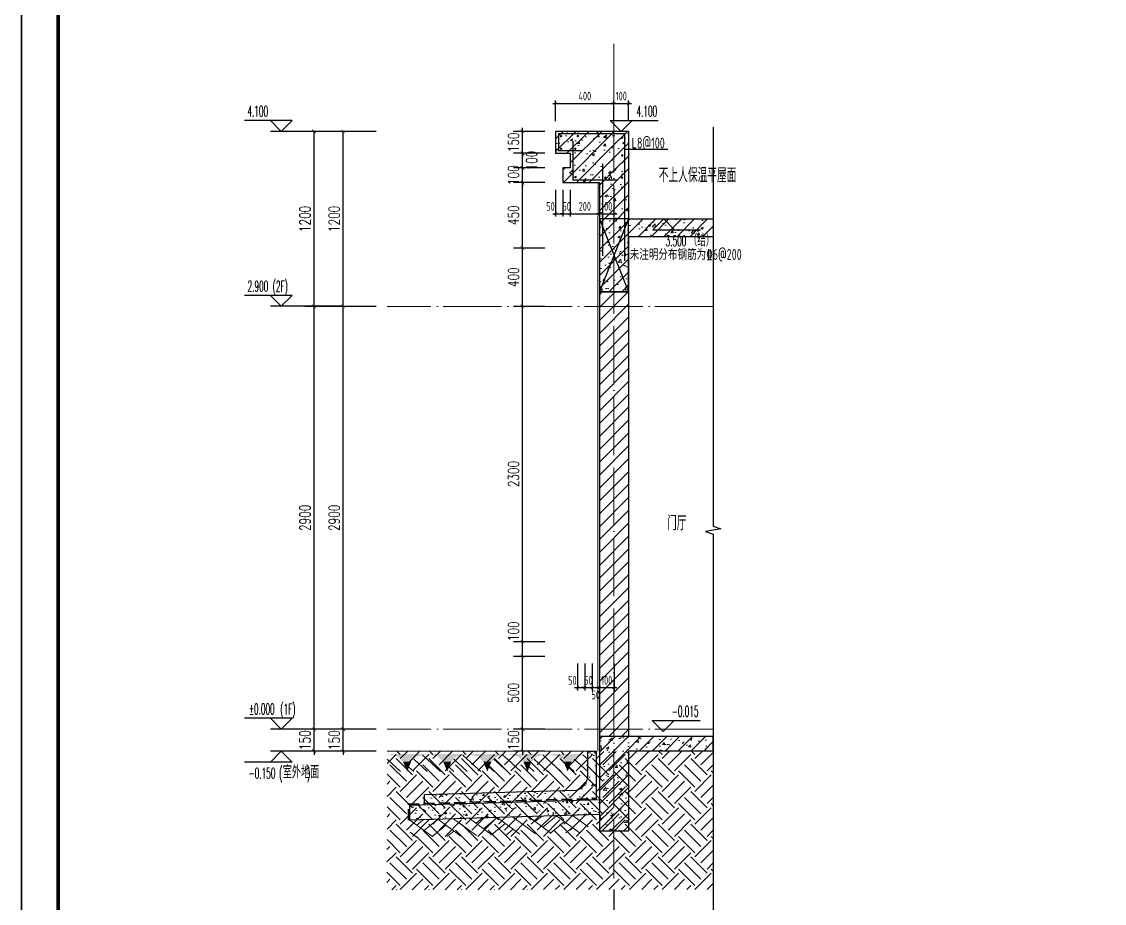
# Model space of a CAD drawing. Extents: x -1058961 to 23600, y -449123 to 2751847.
# Drawn here: x 7439 to 14864, y -34950 to -28903 of the extents above; entities that cross this region are included whole.
import ezdxf

# ---------------------------------------------------------------- set-up
doc = ezdxf.new("R2010")
doc.units = 0
doc.header["$LTSCALE"] = 1000
doc.linetypes.add('DASH', pattern=[0.35, 0.25, -0.1])
doc.linetypes.add('DOTE', pattern=[2.42, 2, -0.2, 0.02, -0.2])
doc.layers.get('0').update_dxf_attribs({"linetype": 'CONTINUOUS'})
doc.layers.get('DEFPOINTS').update_dxf_attribs({"linetype": 'CONTINUOUS'})
for name, color, linetype in [('AXIS', 3, 'CONTINUOUS'), ('COLUMN', 4, 'CONTINUOUS'), ('DIM', 2, 'CONTINUOUS'), ('DIM_ELEV', 3, 'CONTINUOUS'), ('DIM_SYMB', 3, 'CONTINUOUS'), ('PUB_DIM', 3, 'CONTINUOUS'), ('PUB_TEXT', 2, 'CONTINUOUS'), ('REIN', 6, 'CONTINUOUS'), ('S-大样-砼线', 7, 'CONTINUOUS'), ('S-引出线', 40, 'CONTINUOUS'), ('TEXT', 2, 'CONTINUOUS'), ('WALL', 5, 'CONTINUOUS'), ('yichutu', 7, 'CONTINUOUS')]:
    doc.layers.add(name, color=color, linetype=linetype)
for name, color, linetype, lineweight in [('DOTE', 19, 'DOTE', 9), ('PUB_HATCH', 8, 'CONTINUOUS', 9), ('图框', 9, 'CONTINUOUS', 18), ('填充', 251, 'CONTINUOUS', 5), ('立面-中轮廓线', 30, 'CONTINUOUS', 35), ('粉刷', 251, 'CONTINUOUS', 9)]:
    doc.layers.add(name, color=color, linetype=linetype, lineweight=lineweight)
doc.styles.add('_TCH_DIM', font='SIMPLEX.shx', dxfattribs={"width": 0.7, "bigfont": 'GBCBIG.shx'})
doc.styles.add('_TCH_DIM_T3', font='SIMPLEX', dxfattribs={"width": 0.705882, "bigfont": 'GBCBIG'})
doc.styles.add('TSSD_DIMENSION', font='Tssdeng.shx', dxfattribs={"width": 0.7, "bigfont": 'tssdchn.shx'})
doc.styles.add('TSSD_REIN', font='tssdeng.shx', dxfattribs={"width": 0.7, "height": 300, "bigfont": 'tssdchn.shx'})
doc.dimstyles.new('_TCH_ARCH&&25', dxfattribs={"dimtxt": 74.375, "dimasz": 25, "dimexe": 62.5, "dimexo": 75, "dimgap": 25, "dimtad": 1, "dimdec": 0, "dimzin": 0, "dimdsep": 46, "dimtxsty": '_TCH_DIM_T3', "dimblk": 'ARCHTICK', "dimcen": 0.09, "dimclrt": 7, "dimazin": 0, "dimtfac": 1, "dimtdec": 0, "dimtix": 1, "dimtmove": 2, "dimatfit": 3, "dimldrblk": 'ARCHTICK', "dimfxl": 0, "dimtolj": 1, "dimtzin": 0, "dimarcsym": 0})
doc.dimstyles.new('TSSD_20_20', dxfattribs={"dimtxt": 60, "dimasz": 20, "dimexe": 20, "dimexo": 50, "dimgap": 20, "dimtad": 1, "dimdec": 0, "dimzin": 0, "dimdsep": 46, "dimtxsty": 'TSSD_DIMENSION', "dimblk": 'ARCHTICK', "dimblk1": 'ARCHTICK', "dimblk2": 'ARCHTICK', "dimcen": 0, "dimdle": 20, "dimclrt": 7, "dimadec": 0, "dimazin": 0, "dimtfac": 1, "dimtdec": 0, "dimtix": 1, "dimtmove": 2, "dimatfit": 3, "dimfxl": 0, "dimtolj": 1, "dimtzin": 0, "dimarcsym": 0})
pattern_1 = [(50, (28072.99, 249033.25), (143.452037, -12.550427), [15, -165]), (355, (28072.99, 249033.25), (-27.750267, 150.438427), [12, -132]), (100.4514, (28084.94, 249032.2), (115.701876, 137.88791), [12.74804, -140.22842]), (46.1842, (28072.99, 249073.25), (213.44821, -33.1038), [22.5, -247.5]), (96.6356, (28090.77, 249070.5), (186.93254, 194.82357), [19.12206, -210.3426]), (351.1842, (28072.99, 249073.25), (186.93239, 194.82372), [18, -198]), (21, (28092.99, 249063.25), (119.38141, -80.52378), [15, -165]), (326, (28092.99, 249063.25), (48.663066, 145.03001), [12, -132]), (71.4514, (28102.93, 249056.54), (168.044526, 64.5061), [12.74804, -140.22842]), (37.5, (28072.986, 249033.25), (2.431971, 66.578771), [0, -130.4, 0, -134, 0, -132.5]), (7.5, (28072.986, 249033.25), (52.613907, 78.882342), [0, -76.4, 0, -127.4, 0, -50.5]), (327.5, (28028.386, 249033.25), (106.764487, -4.510974), [0, -50, 0, -156, 0, -207]), (317.5, (28008.39, 249033.25), (116.637234, 20.020996), [0, -65, 0, -103.6, 0, -147])]
pattern_2 = [(45, (-668291.086, 135539.91), (-44.194174, 44.194174), []), (50, (-668291.09, 135539.91), (179.315046, -15.688034), [18.75, -206.25]), (355, (-668291.09, 135539.91), (-34.687833, 188.048033), [15, -165]), (100.4514, (-668276.14, 135538.6), (144.627345, 172.359886), [15.935047, -175.28553]), (46.1842, (-668291.09, 135589.9), (266.81026, -41.379754), [28.125, -309.375]), (96.6356, (-668268.85, 135586.46), (233.66568, 243.52947), [23.90257, -262.92825]), (351.1842, (-668291.1, 135589.9), (233.66549, 243.52965), [22.5, -247.5]), (21, (-668266.09, 135577.41), (149.226763, -100.654723), [18.75, -206.25]), (326, (-668266.09, 135577.41), (60.828833, 181.28751), [15, -165]), (71.4514, (-668253.65, 135569.02), (210.055657, 80.632624), [15.935047, -175.28553]), (37.5, (-668291.086, 135539.91), (3.039964, 83.2234635), [0, -163, 0, -167.5, 0, -165.625]), (7.5, (-668291.09, 135539.91), (65.767384, 98.602928), [0, -95.5, 0, -159.25, 0, -63.125]), (327.5, (-668346.836, 135539.91), (133.455609, -5.638718), [0, -62.5, 0, -195, 0, -258.75]), (317.5, (-668371.84, 135539.91), (145.796542, 25.026246), [0, -81.25, 0, -129.5, 0, -183.75])]

# ---------------------------------------------------------------- blocks, each defined once
blk = doc.blocks.new('GFDDDDRG')
at = {"layer": '图框'}
blk.add_lwpolyline([(923310, -107437), (923310, -159999), (893610, -159999), (893610, -107437)], close=True, dxfattribs=at)
blk.add_lwpolyline([(923310, -107437), (923310, -159999), (893610, -159999), (893610, -107437)], close=True, dxfattribs=at)
at = {"layer": '图框', "const_width": 50}
blk.add_lwpolyline([(894110, -159499), (922810, -159499), (922810, -108687), (894110, -108687)], close=True, dxfattribs=at)
blk = doc.blocks.new('yct-1051-594-26275-14850-25-1002.0')
at = {"layer": 'yichutu', "color": 7}
blk.add_lwpolyline([(0, 0), (0, 14850), (26275, 14850), (26275, 0)], close=True, dxfattribs=at)
blk = doc.blocks.new('$LINEPAT$素土夯实')
at = {"color": 0}
for p, q in [((0, -210), (210, 0)), ((120, -300), (420, 0)), ((420, 0), (608, -188)), ((495, -300), (795, 0)), ((615, 0), (705, -90)), ((315, -105), (502, -293)), ((210, -210), (300, -300)), ((705, -300), (795, -210))]:
    blk.add_line(p, q, dxfattribs=at)
blk = doc.blocks.new('$LinePat$自然土壤')
at = {"color": 0}
for p, q in [((0, -90), (71, -19)), ((0, -300), (211, -89)), ((420, -300), (630, -90)), ((210, -300), (286, -224))]:
    blk.add_line(p, q, dxfattribs=at)
for points in [[(0, 0), (630, 0), (168, -45), (462, -45)], [(168, -45), (462, -45), (252, -132), (378, -132)], [(252, -132), (378, -132), (315, -300)]]:
    blk.add_solid(points, dxfattribs=at)
blk = doc.blocks.new('sanshui')
at = {"layer": '粉刷'}
h = blk.add_hatch(dxfattribs=at)
h.set_pattern_fill('混凝土', color=256, scale=20)
h.set_pattern_definition(pattern_1)
edge = h.paths.add_edge_path()
edge.add_line((346317.8, 427329.6), (346257.8, 427329.6))
edge.add_line((346257.8, 427329.6), (346257.8, 427160.3))
edge.add_arc((346157.8, 427160.3), 100, 271.71836, 360, ccw=False)
edge.add_line((346160.8, 427060.3), (345137.8, 427029.6))
edge.add_line((345137.8, 427029.6), (345137.8, 426969.6))
edge.add_line((345137.8, 426969.6), (346317.8, 427005))
edge.add_line((346317.8, 427005), (346317.8, 427329.6))
h = blk.add_hatch(dxfattribs=at)
h.set_pattern_fill('混凝土', color=256, scale=20)
h.set_pattern_definition(pattern_1)
h.paths.add_polyline_path([(346337.8, 426895.6), (346337.8, 426995.6), (345037.8, 426956.6), (345037.8, 426856.6)])
at = {"layer": 'COLUMN'}
for p, q in [((346257.8, 427329.6), (346317.8, 427329.6)), ((346257.8, 427160.3), (346257.8, 427329.6)), ((346317.8, 426995), (346317.8, 427329.6)), ((346160.8, 427060.3), (345137.8, 427029.6)), ((345137.8, 426959.6), (345137.8, 427029.6)), ((346338.1, 426995.6), (345037.8, 426956.6)), ((345037.8, 426856.6), (345037.8, 426956.6)), ((346338.1, 426895.6), (345037.8, 426856.6))]:
    blk.add_line(p, q, dxfattribs=at)
blk.add_arc((346157.8, 427160.3), 100, 271.71836, 0, dxfattribs=at)
at = {"layer": '立面-中轮廓线', "linetype": 'DASH', "ltscale": 0.3}
blk.add_lwpolyline([(345027.8, 426856.6), (345027.8, 426966.3), (346317.8, 427005)], dxfattribs=at)
at = {"layer": '粉刷'}
blk.add_line((344881.5, 427329.6), (346257.8, 427329.6), dxfattribs=at)
at = {"layer": '粉刷', "yscale": 0.4, "zscale": 0.4}
for name, p, xscale, rotation in [('$LinePat$自然土壤', (345156.8, 427309.6), -0.4369306507241237, 359.9999999999903), ('$LinePat$自然土壤', (345432, 427309.6), -0.4369306507241237, 359.9999999999903), ('$LinePat$自然土壤', (345707.3, 427309.6), -0.4369306507241237, 359.9999999999903), ('$LinePat$自然土壤', (345982.6, 427309.6), -0.4369306507241237, 359.9999999999903), ('$LinePat$自然土壤', (346257.8, 427309.6), -0.4369306507241237, 359.9999999999903), ('$LINEPAT$素土夯实', (345444.5, 426868.8), -0.5117605352322558, 1.718358001643932), ('$LINEPAT$素土夯实', (345851.2, 426881), -0.5117605352322558, 1.718358001643932), ('$LINEPAT$素土夯实', (346257.8, 426893.2), -0.5117605352322558, 1.718358001643932)]:
    blk.add_blockref(name, p, dxfattribs=dict(at, xscale=xscale, rotation=rotation))
blk = doc.blocks.new('_ArchTick')
at = {"color": 0, "linetype": 'ByBlock', "const_width": 0.15}
blk.add_lwpolyline([(-0.5, -0.5), (0.5, 0.5)], dxfattribs=at)
blk = doc.blocks.new('*D2422')
at = {"layer": 'DEFPOINTS', "color": 0}
for p in [(11251.5, -33256.2), (11301.6, -33256.2), (11301.6, -33470.7)]:
    blk.add_point(p, dxfattribs=at)
at = {"layer": 'DIM', "color": 0, "lineweight": -2}
for p, q in [((11251.5, -33306.2), (11251.5, -33490.7)), ((11301.6, -33306.2), (11301.6, -33490.7)), ((11231.5, -33470.7), (11321.6, -33470.7))]:
    blk.add_line(p, q, dxfattribs=at)
at = {"layer": 'DIM', "color": 0, "lineweight": -2, "xscale": 20, "yscale": 20, "zscale": 20, "rotation": 180}
blk.add_blockref('_ArchTick', (11251.5, -33470.7), dxfattribs=at)
at = {"layer": 'DIM', "color": 0, "lineweight": -2, "xscale": 20, "yscale": 20, "zscale": 20}
blk.add_blockref('_ArchTick', (11301.6, -33470.7), dxfattribs=at)
at = {"layer": 'DIM', "color": 7, "insert": (11216.1, -33420.7), "char_height": 60, "attachment_point": 5, "style": 'TSSD_DIMENSION'}
blk.add_mtext('\\A1;50', dxfattribs=at)
blk = doc.blocks.new('*D2423')
at = {"layer": 'DEFPOINTS', "color": 0}
for p in [(11301.6, -33256.2), (11351.6, -33256.2), (11351.6, -33470.7)]:
    blk.add_point(p, dxfattribs=at)
at = {"layer": 'DIM', "color": 0, "lineweight": -2}
for p, q in [((11301.6, -33306.2), (11301.6, -33490.7)), ((11351.6, -33306.2), (11351.6, -33490.7)), ((11301.6, -33470.7), (11281.6, -33470.7)), ((11301.6, -33470.7), (11351.6, -33470.7)), ((11351.6, -33470.7), (11371.6, -33470.7))]:
    blk.add_line(p, q, dxfattribs=at)
at = {"layer": 'DIM', "color": 0, "lineweight": -2, "xscale": 20, "yscale": 20, "zscale": 20}
blk.add_blockref('_ArchTick', (11301.6, -33470.7), dxfattribs=at)
at = {"layer": 'DIM', "color": 0, "lineweight": -2, "xscale": 20, "yscale": 20, "zscale": 20, "rotation": 180}
blk.add_blockref('_ArchTick', (11351.6, -33470.7), dxfattribs=at)
at = {"layer": 'DIM', "color": 7, "insert": (11326.6, -33420.7), "char_height": 60, "attachment_point": 5, "style": 'TSSD_DIMENSION'}
blk.add_mtext('\\A1;50', dxfattribs=at)
blk = doc.blocks.new('*D2424')
at = {"layer": 'DEFPOINTS', "color": 0}
for p in [(11351.6, -33256.2), (11401.7, -33256.2), (11401.7, -33470.7)]:
    blk.add_point(p, dxfattribs=at)
at = {"layer": 'DIM', "color": 0, "lineweight": -2}
for p, q in [((11351.6, -33306.2), (11351.6, -33490.7)), ((11401.7, -33306.2), (11401.7, -33490.7)), ((11331.6, -33470.7), (11421.7, -33470.7))]:
    blk.add_line(p, q, dxfattribs=at)
at = {"layer": 'DIM', "color": 0, "lineweight": -2, "xscale": 20, "yscale": 20, "zscale": 20, "rotation": 180}
blk.add_blockref('_ArchTick', (11351.6, -33470.7), dxfattribs=at)
at = {"layer": 'DIM', "color": 0, "lineweight": -2, "xscale": 20, "yscale": 20, "zscale": 20}
blk.add_blockref('_ArchTick', (11401.7, -33470.7), dxfattribs=at)
at = {"layer": 'DIM', "color": 7, "insert": (11376.6, -33520.7), "char_height": 60, "attachment_point": 5, "style": 'TSSD_DIMENSION'}
blk.add_mtext('\\A1;50', dxfattribs=at)
blk = doc.blocks.new('*D2425')
at = {"layer": 'DEFPOINTS', "color": 0}
for p in [(11401.7, -33256.2), (11501.7, -33256.2), (11501.7, -33470.7)]:
    blk.add_point(p, dxfattribs=at)
at = {"layer": 'DIM', "color": 0, "lineweight": -2}
for p, q in [((11401.7, -33306.2), (11401.7, -33490.7)), ((11501.7, -33306.2), (11501.7, -33490.7)), ((11401.7, -33470.7), (11381.7, -33470.7)), ((11401.7, -33470.7), (11501.7, -33470.7)), ((11501.7, -33470.7), (11521.7, -33470.7))]:
    blk.add_line(p, q, dxfattribs=at)
at = {"layer": 'DIM', "color": 0, "lineweight": -2, "xscale": 20, "yscale": 20, "zscale": 20}
blk.add_blockref('_ArchTick', (11401.7, -33470.7), dxfattribs=at)
at = {"layer": 'DIM', "color": 0, "lineweight": -2, "xscale": 20, "yscale": 20, "zscale": 20, "rotation": 180}
blk.add_blockref('_ArchTick', (11501.7, -33470.7), dxfattribs=at)
at = {"layer": 'DIM', "color": 7, "insert": (11451.7, -33420.7), "char_height": 60, "attachment_point": 5, "style": 'TSSD_DIMENSION'}
blk.add_mtext('\\A1;100', dxfattribs=at)
blk = doc.blocks.new('*D2426')
at = {"layer": 'DEFPOINTS', "color": 0}
for p in [(10874.6, -33756.1), (11101.6, -33756.1), (11101.6, -33906.1)]:
    blk.add_point(p, dxfattribs=at)
at = {"layer": 'PUB_DIM', "color": 0, "lineweight": -2}
for p, q in [((11026.6, -33756.1), (10812.1, -33756.1)), ((10874.6, -33756.1), (10874.6, -33731.1)), ((10874.6, -33906.1), (10874.6, -33756.1)), ((11026.6, -33906.1), (10812.1, -33906.1)), ((10874.6, -33906.1), (10874.6, -33931.1))]:
    blk.add_line(p, q, dxfattribs=at)
at = {"layer": 'PUB_DIM', "color": 0, "lineweight": -2, "xscale": 25, "yscale": 25, "zscale": 25}
for p, rotation in [((10874.6, -33756.1), 270), ((10874.6, -33906.1), 90)]:
    blk.add_blockref('_ArchTick', p, dxfattribs=dict(at, rotation=rotation))
at = {"layer": 'PUB_DIM', "color": 7, "insert": (10812.4, -33831.1), "char_height": 74.38, "attachment_point": 5, "rotation": 90, "style": '_TCH_DIM_T3'}
blk.add_mtext('\\A1;150', dxfattribs=at)
blk = doc.blocks.new('*D2427')
at = {"layer": 'DEFPOINTS', "color": 0}
for p in [(10874.6, -33256.2), (11101.6, -33256.2), (11101.6, -33756.1)]:
    blk.add_point(p, dxfattribs=at)
at = {"layer": 'PUB_DIM', "color": 0, "lineweight": -2}
for p, q in [((11026.6, -33256.2), (10812.1, -33256.2)), ((10874.6, -33756.1), (10874.6, -33256.2)), ((11026.6, -33756.1), (10812.1, -33756.1))]:
    blk.add_line(p, q, dxfattribs=at)
at = {"layer": 'PUB_DIM', "color": 0, "lineweight": -2, "xscale": 25, "yscale": 25, "zscale": 25}
for p, rotation in [((10874.6, -33256.2), 90), ((10874.6, -33756.1), 270)]:
    blk.add_blockref('_ArchTick', p, dxfattribs=dict(at, rotation=rotation))
at = {"layer": 'PUB_DIM', "color": 7, "insert": (10812.4, -33506.2), "char_height": 74.38, "attachment_point": 5, "rotation": 90, "style": '_TCH_DIM_T3'}
blk.add_mtext('\\A1;500', dxfattribs=at)
blk = doc.blocks.new('*D2428')
at = {"layer": 'DEFPOINTS', "color": 0}
for p in [(10874.6, -33156.2), (11101.6, -33156.2), (11101.6, -33256.2)]:
    blk.add_point(p, dxfattribs=at)
at = {"layer": 'PUB_DIM', "color": 0, "lineweight": -2}
for p, q in [((11026.6, -33156.2), (10812.1, -33156.2)), ((10874.6, -33256.2), (10874.6, -33156.2)), ((11026.6, -33256.2), (10812.1, -33256.2))]:
    blk.add_line(p, q, dxfattribs=at)
at = {"layer": 'PUB_DIM', "color": 0, "lineweight": -2, "xscale": 25, "yscale": 25, "zscale": 25}
for p, rotation in [((10874.6, -33156.2), 90), ((10874.6, -33256.2), 270)]:
    blk.add_blockref('_ArchTick', p, dxfattribs=dict(at, rotation=rotation))
at = {"layer": 'PUB_DIM', "color": 7, "insert": (10812.4, -33083.8), "char_height": 74.38, "attachment_point": 5, "rotation": 90, "style": '_TCH_DIM_T3'}
blk.add_mtext('\\A1;100', dxfattribs=at)
blk = doc.blocks.new('*D2429')
at = {"layer": 'DEFPOINTS', "color": 0}
for p in [(10874.6, -30856.2), (11101.6, -30856.2), (11101.6, -33156.2)]:
    blk.add_point(p, dxfattribs=at)
at = {"layer": 'PUB_DIM', "color": 0, "lineweight": -2}
for p, q in [((11026.6, -30856.2), (10812.1, -30856.2)), ((10874.6, -33156.2), (10874.6, -30856.2)), ((11026.6, -33156.2), (10812.1, -33156.2))]:
    blk.add_line(p, q, dxfattribs=at)
at = {"layer": 'PUB_DIM', "color": 0, "lineweight": -2, "xscale": 25, "yscale": 25, "zscale": 25}
for p, rotation in [((10874.6, -30856.2), 90), ((10874.6, -33156.2), 270)]:
    blk.add_blockref('_ArchTick', p, dxfattribs=dict(at, rotation=rotation))
at = {"layer": 'PUB_DIM', "color": 7, "insert": (10812.4, -32006.2), "char_height": 74.38, "attachment_point": 5, "rotation": 90, "style": '_TCH_DIM_T3'}
blk.add_mtext('\\A1;2300', dxfattribs=at)
blk = doc.blocks.new('*D2430')
at = {"layer": 'DEFPOINTS', "color": 0}
for p in [(10874.6, -30456.1), (11101.6, -30456.1), (11101.6, -30856.2)]:
    blk.add_point(p, dxfattribs=at)
at = {"layer": 'PUB_DIM', "color": 0, "lineweight": -2}
for p, q in [((11026.6, -30456.1), (10812.1, -30456.1)), ((10874.6, -30856.2), (10874.6, -30456.1)), ((11026.6, -30856.2), (10812.1, -30856.2))]:
    blk.add_line(p, q, dxfattribs=at)
at = {"layer": 'PUB_DIM', "color": 0, "lineweight": -2, "xscale": 25, "yscale": 25, "zscale": 25}
for p, rotation in [((10874.6, -30456.1), 90), ((10874.6, -30856.2), 270)]:
    blk.add_blockref('_ArchTick', p, dxfattribs=dict(at, rotation=rotation))
at = {"layer": 'PUB_DIM', "color": 7, "insert": (10812.4, -30656.1), "char_height": 74.38, "attachment_point": 5, "rotation": 90, "style": '_TCH_DIM_T3'}
blk.add_mtext('\\A1;400', dxfattribs=at)
blk = doc.blocks.new('*D2431')
at = {"layer": 'DEFPOINTS', "color": 0}
for p in [(10874.6, -30006.1), (11101.6, -30006.1), (11101.6, -30456.1)]:
    blk.add_point(p, dxfattribs=at)
at = {"layer": 'PUB_DIM', "color": 0, "lineweight": -2}
for p, q in [((11026.6, -30006.1), (10812.1, -30006.1)), ((10874.6, -30456.1), (10874.6, -30006.1)), ((11026.6, -30456.1), (10812.1, -30456.1))]:
    blk.add_line(p, q, dxfattribs=at)
at = {"layer": 'PUB_DIM', "color": 0, "lineweight": -2, "xscale": 25, "yscale": 25, "zscale": 25}
for p, rotation in [((10874.6, -30006.1), 90), ((10874.6, -30456.1), 270)]:
    blk.add_blockref('_ArchTick', p, dxfattribs=dict(at, rotation=rotation))
at = {"layer": 'PUB_DIM', "color": 7, "insert": (10812.4, -30231.1), "char_height": 74.38, "attachment_point": 5, "rotation": 90, "style": '_TCH_DIM_T3'}
blk.add_mtext('\\A1;450', dxfattribs=at)
blk = doc.blocks.new('*D2432')
at = {"layer": 'DEFPOINTS', "color": 0}
for p in [(10874.6, -29906.1), (11101.6, -29906.1), (11101.6, -30006.1)]:
    blk.add_point(p, dxfattribs=at)
at = {"layer": 'PUB_DIM', "color": 0, "lineweight": -2}
for p, q in [((11026.6, -29906.1), (10812.1, -29906.1)), ((10874.6, -29906.1), (10874.6, -29881.1)), ((10874.6, -30006.1), (10874.6, -29906.1)), ((11026.6, -30006.1), (10812.1, -30006.1)), ((10874.6, -30006.1), (10874.6, -30031.1))]:
    blk.add_line(p, q, dxfattribs=at)
at = {"layer": 'PUB_DIM', "color": 0, "lineweight": -2, "xscale": 25, "yscale": 25, "zscale": 25}
for p, rotation in [((10874.6, -29906.1), 270), ((10874.6, -30006.1), 90)]:
    blk.add_blockref('_ArchTick', p, dxfattribs=dict(at, rotation=rotation))
at = {"layer": 'PUB_DIM', "color": 7, "insert": (10812.4, -29956.1), "char_height": 74.38, "attachment_point": 5, "rotation": 90, "style": '_TCH_DIM_T3'}
blk.add_mtext('\\A1;100', dxfattribs=at)
blk = doc.blocks.new('*D2433')
at = {"layer": 'DEFPOINTS', "color": 0}
for p in [(10874.6, -29806.1), (11101.6, -29806.1), (11101.6, -29906.1)]:
    blk.add_point(p, dxfattribs=at)
at = {"layer": 'PUB_DIM', "color": 0, "lineweight": -2}
for p, q in [((11026.6, -29806.1), (10812.1, -29806.1)), ((10874.6, -29906.1), (10874.6, -29806.1)), ((11026.6, -29906.1), (10812.1, -29906.1))]:
    blk.add_line(p, q, dxfattribs=at)
at = {"layer": 'PUB_DIM', "color": 0, "lineweight": -2, "xscale": 25, "yscale": 25, "zscale": 25}
for p, rotation in [((10874.6, -29806.1), 90), ((10874.6, -29906.1), 270)]:
    blk.add_blockref('_ArchTick', p, dxfattribs=dict(at, rotation=rotation))
at = {"layer": 'PUB_DIM', "color": 7, "insert": (10936.5, -29856.1), "char_height": 74.38, "attachment_point": 5, "rotation": 90, "style": '_TCH_DIM_T3'}
blk.add_mtext('\\A1;100', dxfattribs=at)
blk = doc.blocks.new('*D2434')
at = {"layer": 'DEFPOINTS', "color": 0}
for p in [(10874.6, -29656.1), (11101.6, -29656.1), (11101.6, -29806.1)]:
    blk.add_point(p, dxfattribs=at)
at = {"layer": 'PUB_DIM', "color": 0, "lineweight": -2}
for p, q in [((11026.6, -29656.1), (10812.1, -29656.1)), ((10874.6, -29656.1), (10874.6, -29631.1)), ((10874.6, -29806.1), (10874.6, -29656.1)), ((11026.6, -29806.1), (10812.1, -29806.1)), ((10874.6, -29806.1), (10874.6, -29831.1))]:
    blk.add_line(p, q, dxfattribs=at)
at = {"layer": 'PUB_DIM', "color": 0, "lineweight": -2, "xscale": 25, "yscale": 25, "zscale": 25}
for p, rotation in [((10874.6, -29656.1), 270), ((10874.6, -29806.1), 90)]:
    blk.add_blockref('_ArchTick', p, dxfattribs=dict(at, rotation=rotation))
at = {"layer": 'PUB_DIM', "color": 7, "insert": (10812.4, -29731.1), "char_height": 74.38, "attachment_point": 5, "rotation": 90, "style": '_TCH_DIM_T3'}
blk.add_mtext('\\A1;150', dxfattribs=at)
blk = doc.blocks.new('*D2435')
at = {"layer": 'DEFPOINTS', "color": 0}
for p in [(11101.6, -30006.1), (11151.6, -30006.1), (11151.6, -30220.6)]:
    blk.add_point(p, dxfattribs=at)
at = {"layer": 'DIM', "color": 0, "lineweight": -2}
for p, q in [((11101.6, -30056.1), (11101.6, -30240.6)), ((11151.6, -30056.1), (11151.6, -30240.6)), ((11081.6, -30220.6), (11171.6, -30220.6))]:
    blk.add_line(p, q, dxfattribs=at)
at = {"layer": 'DIM', "color": 0, "lineweight": -2, "xscale": 20, "yscale": 20, "zscale": 20, "rotation": 180}
blk.add_blockref('_ArchTick', (11101.6, -30220.6), dxfattribs=at)
at = {"layer": 'DIM', "color": 0, "lineweight": -2, "xscale": 20, "yscale": 20, "zscale": 20}
blk.add_blockref('_ArchTick', (11151.6, -30220.6), dxfattribs=at)
at = {"layer": 'DIM', "color": 7, "insert": (11066.1, -30170.6), "char_height": 60, "attachment_point": 5, "style": 'TSSD_DIMENSION'}
blk.add_mtext('\\A1;50', dxfattribs=at)
blk = doc.blocks.new('*D2436')
at = {"layer": 'DEFPOINTS', "color": 0}
for p in [(11151.6, -30006.1), (11201.7, -30006.1), (11201.7, -30220.6)]:
    blk.add_point(p, dxfattribs=at)
at = {"layer": 'DIM', "color": 0, "lineweight": -2}
for p, q in [((11151.6, -30056.1), (11151.6, -30240.6)), ((11201.7, -30056.1), (11201.7, -30240.6)), ((11151.6, -30220.6), (11131.6, -30220.6)), ((11151.6, -30220.6), (11201.7, -30220.6)), ((11201.7, -30220.6), (11221.7, -30220.6))]:
    blk.add_line(p, q, dxfattribs=at)
at = {"layer": 'DIM', "color": 0, "lineweight": -2, "xscale": 20, "yscale": 20, "zscale": 20}
blk.add_blockref('_ArchTick', (11151.6, -30220.6), dxfattribs=at)
at = {"layer": 'DIM', "color": 0, "lineweight": -2, "xscale": 20, "yscale": 20, "zscale": 20, "rotation": 180}
blk.add_blockref('_ArchTick', (11201.7, -30220.6), dxfattribs=at)
at = {"layer": 'DIM', "color": 7, "insert": (11176.6, -30170.6), "char_height": 60, "attachment_point": 5, "style": 'TSSD_DIMENSION'}
blk.add_mtext('\\A1;50', dxfattribs=at)
blk = doc.blocks.new('*D2437')
at = {"layer": 'DEFPOINTS', "color": 0}
for p in [(11201.7, -30006.1), (11401.7, -30006.1), (11401.7, -30220.6)]:
    blk.add_point(p, dxfattribs=at)
at = {"layer": 'DIM', "color": 0, "lineweight": -2}
for p, q in [((11201.7, -30056.1), (11201.7, -30240.6)), ((11401.7, -30056.1), (11401.7, -30240.6)), ((11181.7, -30220.6), (11421.7, -30220.6))]:
    blk.add_line(p, q, dxfattribs=at)
at = {"layer": 'DIM', "color": 0, "lineweight": -2, "xscale": 20, "yscale": 20, "zscale": 20, "rotation": 180}
blk.add_blockref('_ArchTick', (11201.7, -30220.6), dxfattribs=at)
at = {"layer": 'DIM', "color": 0, "lineweight": -2, "xscale": 20, "yscale": 20, "zscale": 20}
blk.add_blockref('_ArchTick', (11401.7, -30220.6), dxfattribs=at)
at = {"layer": 'DIM', "color": 7, "insert": (11301.7, -30170.6), "char_height": 60, "attachment_point": 5, "style": 'TSSD_DIMENSION'}
blk.add_mtext('\\A1;200', dxfattribs=at)
blk = doc.blocks.new('*D2438')
at = {"layer": 'DEFPOINTS', "color": 0}
for p in [(11401.7, -30006.1), (11501.6, -30006.1), (11501.6, -30220.6)]:
    blk.add_point(p, dxfattribs=at)
at = {"layer": 'DIM', "color": 0, "lineweight": -2}
for p, q in [((11401.7, -30056.1), (11401.7, -30240.6)), ((11501.6, -30056.1), (11501.6, -30240.6)), ((11401.7, -30220.6), (11381.7, -30220.6)), ((11401.7, -30220.6), (11501.6, -30220.6)), ((11501.6, -30220.6), (11521.6, -30220.6))]:
    blk.add_line(p, q, dxfattribs=at)
at = {"layer": 'DIM', "color": 0, "lineweight": -2, "xscale": 20, "yscale": 20, "zscale": 20}
blk.add_blockref('_ArchTick', (11401.7, -30220.6), dxfattribs=at)
at = {"layer": 'DIM', "color": 0, "lineweight": -2, "xscale": 20, "yscale": 20, "zscale": 20, "rotation": 180}
blk.add_blockref('_ArchTick', (11501.6, -30220.6), dxfattribs=at)
at = {"layer": 'DIM', "color": 7, "insert": (11451.7, -30170.6), "char_height": 60, "attachment_point": 5, "style": 'TSSD_DIMENSION'}
blk.add_mtext('\\A1;100', dxfattribs=at)
blk = doc.blocks.new('*D2439')
at = {"layer": 'DEFPOINTS', "color": 0}
for p in [(11501.6, -29464), (11101.6, -29636.1), (11501.6, -29636.1)]:
    blk.add_point(p, dxfattribs=at)
at = {"layer": 'DIM', "color": 0, "lineweight": -2}
for p, q in [((11081.6, -29464), (11521.6, -29464)), ((11101.6, -29586.1), (11101.6, -29444)), ((11501.6, -29586.1), (11501.6, -29444))]:
    blk.add_line(p, q, dxfattribs=at)
at = {"layer": 'DIM', "color": 0, "lineweight": -2, "xscale": 20, "yscale": 20, "zscale": 20, "rotation": 180}
blk.add_blockref('_ArchTick', (11101.6, -29464), dxfattribs=at)
at = {"layer": 'DIM', "color": 0, "lineweight": -2, "xscale": 20, "yscale": 20, "zscale": 20}
blk.add_blockref('_ArchTick', (11501.6, -29464), dxfattribs=at)
at = {"layer": 'DIM', "color": 7, "insert": (11301.6, -29414), "char_height": 60, "attachment_point": 5, "style": 'TSSD_DIMENSION'}
blk.add_mtext('\\A1;400', dxfattribs=at)
blk = doc.blocks.new('*D2440')
at = {"layer": 'DEFPOINTS', "color": 0}
for p in [(11601.5, -29464), (11501.6, -29636.1), (11601.5, -29636.1)]:
    blk.add_point(p, dxfattribs=at)
at = {"layer": 'DIM', "color": 0, "lineweight": -2}
for p, q in [((11501.6, -29464), (11481.6, -29464)), ((11501.6, -29586.1), (11501.6, -29444)), ((11501.6, -29464), (11601.5, -29464)), ((11601.5, -29586.1), (11601.5, -29444)), ((11601.5, -29464), (11621.5, -29464))]:
    blk.add_line(p, q, dxfattribs=at)
at = {"layer": 'DIM', "color": 0, "lineweight": -2, "xscale": 20, "yscale": 20, "zscale": 20}
blk.add_blockref('_ArchTick', (11501.6, -29464), dxfattribs=at)
at = {"layer": 'DIM', "color": 0, "lineweight": -2, "xscale": 20, "yscale": 20, "zscale": 20, "rotation": 180}
blk.add_blockref('_ArchTick', (11601.5, -29464), dxfattribs=at)
at = {"layer": 'DIM', "color": 7, "insert": (11551.6, -29414), "char_height": 60, "attachment_point": 5, "style": 'TSSD_DIMENSION'}
blk.add_mtext('\\A1;100', dxfattribs=at)
blk = doc.blocks.new('*D2441')
at = {"layer": 'DEFPOINTS', "color": 0}
for p in [(9645, -33756.1), (9945, -33756.1), (9945, -33906.1)]:
    blk.add_point(p, dxfattribs=at)
at = {"layer": 'PUB_DIM', "color": 0, "lineweight": -2}
for p, q in [((9870, -33756.1), (9582.5, -33756.1)), ((9645, -33756.1), (9645, -33731.1)), ((9645, -33906.1), (9645, -33756.1)), ((9870, -33906.1), (9582.5, -33906.1)), ((9645, -33906.1), (9645, -33931.1))]:
    blk.add_line(p, q, dxfattribs=at)
at = {"layer": 'PUB_DIM', "color": 0, "lineweight": -2, "xscale": 25, "yscale": 25, "zscale": 25}
for p, rotation in [((9645, -33756.1), 270), ((9645, -33906.1), 90)]:
    blk.add_blockref('_ArchTick', p, dxfattribs=dict(at, rotation=rotation))
at = {"layer": 'PUB_DIM', "color": 7, "insert": (9582.8, -33831.1), "char_height": 74.38, "attachment_point": 5, "rotation": 90, "style": '_TCH_DIM_T3'}
blk.add_mtext('\\A1;150', dxfattribs=at)
blk = doc.blocks.new('*D2442')
at = {"layer": 'DEFPOINTS', "color": 0}
for p in [(9645, -30856.1), (9945, -30856.1), (9945, -33756.1)]:
    blk.add_point(p, dxfattribs=at)
at = {"layer": 'PUB_DIM', "color": 0, "lineweight": -2}
for p, q in [((9870, -30856.1), (9582.5, -30856.1)), ((9645, -33756.1), (9645, -30856.1)), ((9870, -33756.1), (9582.5, -33756.1))]:
    blk.add_line(p, q, dxfattribs=at)
at = {"layer": 'PUB_DIM', "color": 0, "lineweight": -2, "xscale": 25, "yscale": 25, "zscale": 25}
for p, rotation in [((9645, -30856.1), 90), ((9645, -33756.1), 270)]:
    blk.add_blockref('_ArchTick', p, dxfattribs=dict(at, rotation=rotation))
at = {"layer": 'PUB_DIM', "color": 7, "insert": (9582.8, -32306.1), "char_height": 74.38, "attachment_point": 5, "rotation": 90, "style": '_TCH_DIM_T3'}
blk.add_mtext('\\A1;2900', dxfattribs=at)
blk = doc.blocks.new('*D2443')
at = {"layer": 'DEFPOINTS', "color": 0}
for p in [(9645, -29656.1), (9945, -29656.1), (9945, -30856.1)]:
    blk.add_point(p, dxfattribs=at)
at = {"layer": 'PUB_DIM', "color": 0, "lineweight": -2}
for p, q in [((9870, -29656.1), (9582.5, -29656.1)), ((9645, -30856.1), (9645, -29656.1)), ((9870, -30856.1), (9582.5, -30856.1))]:
    blk.add_line(p, q, dxfattribs=at)
at = {"layer": 'PUB_DIM', "color": 0, "lineweight": -2, "xscale": 25, "yscale": 25, "zscale": 25}
for p, rotation in [((9645, -29656.1), 90), ((9645, -30856.1), 270)]:
    blk.add_blockref('_ArchTick', p, dxfattribs=dict(at, rotation=rotation))
at = {"layer": 'PUB_DIM', "color": 7, "insert": (9582.8, -30256.1), "char_height": 74.38, "attachment_point": 5, "rotation": 90, "style": '_TCH_DIM_T3'}
blk.add_mtext('\\A1;1200', dxfattribs=at)
blk = doc.blocks.new('*D2444')
at = {"layer": 'DEFPOINTS', "color": 0}
for p in [(9445, -33756.1), (9945, -33756.1), (9945, -33906.1)]:
    blk.add_point(p, dxfattribs=at)
at = {"layer": 'PUB_DIM', "color": 0, "lineweight": -2}
for p, q in [((9870, -33756.1), (9382.5, -33756.1)), ((9445, -33756.1), (9445, -33731.1)), ((9445, -33906.1), (9445, -33756.1)), ((9870, -33906.1), (9382.5, -33906.1)), ((9445, -33906.1), (9445, -33931.1))]:
    blk.add_line(p, q, dxfattribs=at)
at = {"layer": 'PUB_DIM', "color": 0, "lineweight": -2, "xscale": 25, "yscale": 25, "zscale": 25}
for p, rotation in [((9445, -33756.1), 270), ((9445, -33906.1), 90)]:
    blk.add_blockref('_ArchTick', p, dxfattribs=dict(at, rotation=rotation))
at = {"layer": 'PUB_DIM', "color": 7, "insert": (9382.8, -33831.1), "char_height": 74.38, "attachment_point": 5, "rotation": 90, "style": '_TCH_DIM_T3'}
blk.add_mtext('\\A1;150', dxfattribs=at)
blk = doc.blocks.new('*D2445')
at = {"layer": 'DEFPOINTS', "color": 0}
for p in [(9445, -30856.1), (9945, -30856.1), (9945, -33756.1)]:
    blk.add_point(p, dxfattribs=at)
at = {"layer": 'PUB_DIM', "color": 0, "lineweight": -2}
for p, q in [((9870, -30856.1), (9382.5, -30856.1)), ((9445, -33756.1), (9445, -30856.1)), ((9870, -33756.1), (9382.5, -33756.1))]:
    blk.add_line(p, q, dxfattribs=at)
at = {"layer": 'PUB_DIM', "color": 0, "lineweight": -2, "xscale": 25, "yscale": 25, "zscale": 25}
for p, rotation in [((9445, -30856.1), 90), ((9445, -33756.1), 270)]:
    blk.add_blockref('_ArchTick', p, dxfattribs=dict(at, rotation=rotation))
at = {"layer": 'PUB_DIM', "color": 7, "insert": (9382.8, -32306.1), "char_height": 74.38, "attachment_point": 5, "rotation": 90, "style": '_TCH_DIM_T3'}
blk.add_mtext('\\A1;2900', dxfattribs=at)
blk = doc.blocks.new('*D2446')
at = {"layer": 'DEFPOINTS', "color": 0}
for p in [(9445, -29656.1), (9945, -29656.1), (9945, -30856.1)]:
    blk.add_point(p, dxfattribs=at)
at = {"layer": 'PUB_DIM', "color": 0, "lineweight": -2}
for p, q in [((9870, -29656.1), (9382.5, -29656.1)), ((9445, -30856.1), (9445, -29656.1)), ((9870, -30856.1), (9382.5, -30856.1))]:
    blk.add_line(p, q, dxfattribs=at)
at = {"layer": 'PUB_DIM', "color": 0, "lineweight": -2, "xscale": 25, "yscale": 25, "zscale": 25}
for p, rotation in [((9445, -29656.1), 90), ((9445, -30856.1), 270)]:
    blk.add_blockref('_ArchTick', p, dxfattribs=dict(at, rotation=rotation))
at = {"layer": 'PUB_DIM', "color": 7, "insert": (9382.8, -30256.1), "char_height": 74.38, "attachment_point": 5, "rotation": 90, "style": '_TCH_DIM_T3'}
blk.add_mtext('\\A1;1200', dxfattribs=at)
blk = doc.blocks.new('A$C657E11A4')
at = {"layer": 'REIN', "const_width": 9}
for points in [[(170.1, 967.8), (4.5, 967.8), (4.5, 1085.2), (457.2, 1085.2), (457.2, 212.4)], [(411.8, 766.6), (102.2, 766.6), (102.2, 1034)], [(306.7, 880.7), (306.7, 245.1)]]:
    blk.add_lwpolyline(points, dxfattribs=at)
at = {"layer": 'REIN', "const_width": 8}
for points in [[(16.9, 1067.1, 1), (24.9, 1067.1, 1)], [(131.5, 1068.5, 1), (139.5, 1068.5, 1)], [(273.4, 1067.1, 1), (281.4, 1067.1, 1)], [(436.6, 1059, 1), (444.6, 1059, 1)], [(16.9, 981.1, 1), (24.9, 981.1, 1)], [(114.4, 981.5, 1), (122.4, 981.5, 1)], [(436.6, 935.1, 1), (444.6, 935.1, 1)], [(116.7, 787.1, 1), (124.7, 787.1, 1)], [(319.8, 782.9, 1), (327.8, 782.9, 1)], [(435.3, 782.9, 1), (443.3, 782.9, 1)]]:
    blk.add_lwpolyline(points, format="xyb", close=True, dxfattribs=at)
at = {"layer": 'S-大样-砼线'}
for p, q in [((283.8, 500), (483.8, 0)), ((483.8, 500), (283.8, 0))]:
    blk.add_line(p, q, dxfattribs=at)
blk.add_lwpolyline([(483.8, 500), (283.8, 500), (283.8, 0), (483.8, 0)], close=True, dxfattribs=at)
at = {"layer": 'S-引出线'}
blk.add_line((453, 978.7), (753.2, 978.7), dxfattribs=at)
at = {"layer": 'TEXT', "style": 'TSSD_REIN', "width": 0.7}
for s, p in [('L8@100', (505.1, 982.8)), ('未注明分布钢筋为%%1326@200', (491, 218.6))]:
    blk.add_text(s, height=75, rotation=0, dxfattribs=at).set_placement(p)

msp = doc.modelspace()

# ---------------------------------------------------------------- hatches: boundary and pattern name
at = {"layer": 'PUB_HATCH'}
h = msp.add_hatch(dxfattribs=at)
h.set_pattern_fill('钢筋混凝土', color=256, scale=25, style=0)
h.set_pattern_definition(pattern_2)
h.paths.add_polyline_path([(11101.61, -29656.08), (11101.61, -29806.08), (11201.65, -29806.09), (11201.64, -29906.09), (11151.64, -29906.09), (11151.64, -30006.09), (11501.65, -30006.1), (11501.64, -29656.1)])
h = msp.add_hatch(dxfattribs=at)
h.set_pattern_fill('钢筋混凝土', color=256, scale=25, style=0)
h.set_pattern_definition(pattern_2)
h.paths.add_polyline_path([(11501.64, -29656.1), (11501.65, -30006.1), (11401.66, -30006.1), (11401.68, -30256.15), (11535.01, -30296.14), (11601.68, -30256.14), (11601.64, -29656.09)])
h = msp.add_hatch(dxfattribs=at)
h.set_pattern_fill('钢筋混凝土', color=256, scale=25, style=0)
h.set_pattern_definition(pattern_2)
h.paths.add_polyline_path([(11535.01, -30296.14), (11401.68, -30256.14), (11401.69, -30756.14), (11601.69, -30756.14), (11601.68, -30376.14)])
h = msp.add_hatch(dxfattribs=at)
h.set_pattern_fill('钢筋混凝土', color=256, scale=25, style=0)
h.set_pattern_definition(pattern_2)
h.paths.add_polyline_path([(11535.01, -30296.14), (11601.68, -30376.14), (12182.58, -30376.14), (12182.58, -30256.14), (11601.68, -30256.14)])
h = msp.add_hatch(dxfattribs=at)
h.set_pattern_fill('普通砖', color=256, scale=25, style=0)
h.set_pattern_definition([(45, (-668291.086, 135584.79), (-44.1941915, 44.1941915), [])])
h.paths.add_polyline_path([(11601.66, -30756.14), (11401.66, -30756.14), (11401.66, -33805.94), (11601.66, -33805.94)])
h = msp.add_hatch(dxfattribs=at)
h.set_pattern_fill('钢筋混凝土', color=256, scale=25, style=0)
h.set_pattern_definition(pattern_2)
h.paths.add_polyline_path([(11601.66, -33905.94), (11401.66, -33805.94), (11401.66, -34456.14), (11601.66, -34456.14)])
h = msp.add_hatch(dxfattribs=at)
h.set_pattern_fill('钢筋混凝土', color=256, scale=25, style=0)
h.set_pattern_definition(pattern_2)
h.paths.add_polyline_path([(12182.58, -33805.94), (11401.66, -33805.94), (11601.66, -33905.94), (12182.58, -33905.94)])
at = {"layer": '填充'}
h = msp.add_hatch(dxfattribs=at)
h.set_pattern_fill('EARTH', color=250, scale=50, angle=45, style=0)
h.set_pattern_definition([(45, (-459772.29, 2552.65), (0, 224.506403), [158.75, -158.75]), (45, (-459814.38, 2594.75), (0, 224.506403), [158.75, -158.75]), (45, (-459856.48, 2636.84), (0, 224.506403), [158.75, -158.75]), (135, (-459856.48, 2664.9), (-224.506403, 0), [158.75, -158.75]), (135, (-459814.38, 2707), (-224.506403, 0), [158.75, -158.75]), (135, (-459772.29, 2749.1), (-224.506403, 0), [158.75, -158.75])])
edge = h.paths.add_edge_path()
edge.add_line((9945.45, -33906.15), (9944.67, -34857.39))
edge.add_line((9945.06, -34857.39), (12182.58, -34854.89))
edge.add_line((12182.58, -34854.89), (12182.58, -33908.44))
edge.add_line((12182.58, -33908.44), (9945.06, -33906.15))

# ---------------------------------------------------------------- linework, layer by layer
at = {"layer": 'AXIS'}
msp.add_line((11501.66, -34856.12), (11501.66, -35315.51), dxfattribs=at)
at = {"layer": 'DIM_ELEV'}
for p, q in [((9295.03, -29580.64), (8967.03, -29580.64)), ((9220.03, -29655.64), (9145.03, -29580.64)), ((9220.03, -29655.64), (9295.03, -29580.64)), ((11550.77, -29656.09), (11475.77, -29581.09)), ((11475.77, -29581.09), (11803.77, -29581.09)), ((11550.77, -29656.09), (11625.77, -29581.09)), ((9645.03, -29655.64), (9145.03, -29655.64)), ((9295.03, -30780.67), (8967.03, -30780.67)), ((9220.03, -30855.67), (9145.03, -30780.67)), ((9220.03, -30855.67), (9295.03, -30780.67)), ((9645.03, -30855.67), (9145.03, -30855.67)), ((9295.03, -33680.67), (8967.03, -33680.67)), ((9220.03, -33755.67), (9145.03, -33680.67)), ((9220.03, -33755.67), (9295.03, -33680.67)), ((9645.03, -33755.67), (9145.03, -33755.67)), ((9220.03, -33906.14), (9145.03, -33981.14)), ((9645.03, -33906.14), (9145.03, -33906.14)), ((9220.03, -33906.14), (9295.03, -33981.14)), ((9295.03, -33981.14), (8967.03, -33981.14))]:
    msp.add_line(p, q, dxfattribs=at)
at = {"layer": 'DIM_ELEV', "color": 3}
for p, q in [((11842.3, -30256.14), (11767.3, -30331.14)), ((11842.3, -30256.14), (11917.3, -30331.14)), ((11767.3, -30331.14), (12095.3, -30331.14))]:
    msp.add_line(p, q, dxfattribs=at)
at = {"layer": 'DIM_ELEV', "color": 6}
for p, q in [((11838.53, -33771.14), (11763.53, -33696.14)), ((11763.53, -33696.14), (12091.53, -33696.14)), ((11838.53, -33771.14), (11913.53, -33696.14))]:
    msp.add_line(p, q, dxfattribs=at)
at = {"layer": 'DIM_SYMB'}
msp.add_lwpolyline([(12182.58, -29626.1), (12182.58, -32363), (12235.08, -32382.1), (12130.08, -32400.62), (12182.58, -32419.25), (12182.58, -35156.14)], dxfattribs=at)
at = {"layer": 'DOTE', "color": 1, "linetype": 'DOTE', "ltscale": 0.2}
for p, q in [((11501.66, -29056.11), (11501.66, -34856.14)), ((12182.58, -30856.14), (9945.03, -30856.14)), ((12182.58, -33756.14), (9945.03, -33756.14))]:
    msp.add_line(p, q, dxfattribs=at)
at = {"layer": 'PUB_HATCH', "color": 215}
msp.add_lwpolyline([(11392.03, -30006.09), (11391.66, -30466.1), (11391.66, -30466.1), (11391.66, -33906.1)], dxfattribs=at)
at = {"layer": 'WALL'}
for p, q in [((11101.61, -29656.08), (11101.61, -29806.08)), ((11501.64, -29656.1), (11101.61, -29656.08)), ((11601.64, -29656.09), (11501.64, -29656.1)), ((11601.64, -29656.09), (11601.68, -30256.14)), ((11101.61, -29806.08), (11201.65, -29806.09)), ((11201.65, -29806.09), (11201.64, -29906.09)), ((11201.64, -29906.09), (11151.64, -29906.09)), ((11151.64, -29906.09), (11151.64, -30006.09)), ((11151.64, -30006.09), (11401.66, -30006.1)), ((11401.66, -30006.1), (11401.68, -30256.15)), ((11401.68, -30256.14), (11401.69, -30756.14)), ((11601.68, -30256.14), (12182.58, -30256.14)), ((12182.58, -30256.14), (12182.58, -30376.14)), ((11601.68, -30376.14), (12182.58, -30376.14)), ((11601.68, -30376.14), (11601.69, -30756.14)), ((11401.69, -30756.14), (11401.66, -30756.14)), ((11401.66, -30756.14), (11401.66, -33805.94)), ((11601.69, -30756.14), (11401.69, -30756.14)), ((11601.66, -30756.14), (11601.66, -33805.94)), ((11401.66, -33805.94), (11401.66, -34456.14)), ((12182.58, -33805.94), (11401.66, -33805.94)), ((12182.58, -33905.94), (12182.58, -33805.94)), ((11601.66, -33905.94), (11601.66, -34456.14)), ((12182.58, -33905.94), (11601.66, -33905.94)), ((11601.66, -34456.14), (11401.66, -34456.14))]:
    msp.add_line(p, q, dxfattribs=at)

# ---------------------------------------------------------------- block references
at = {"xscale": 0.5, "yscale": 0.5, "zscale": 0.5}
msp.add_blockref('GFDDDDRG', (-439365.48, 41823.38), dxfattribs=at)
msp.add_blockref('sanshui', (-334936.47, -461235.73))
at = {"layer": 'WALL'}
msp.add_blockref('A$C657E11A4', (11117.9, -30756.22), dxfattribs=at)
at = {"layer": 'yichutu', "rotation": 270}
msp.add_blockref('yct-1051-594-26275-14850-25-1002.0', (7439.41, -11895.1), dxfattribs=at)

# ---------------------------------------------------------------- texts
at = {"layer": 'DIM_ELEV', "color": 7, "style": '_TCH_DIM'}
for s, height, width, p in [('（结）', 84.397, 0.7, (12013.25, -30443.66)), ('3.500', 74.375, 0.494118, (11855.75, -30443.66))]:
    msp.add_text(s, height=height, dxfattribs=dict(at, width=width)).set_placement(p)
at = {"layer": 'PUB_TEXT'}
for s, height, style, width, p in [('4.100', 74.375, '_TCH_DIM', 0.494118, (8987.53, -29554.39)), ('4.100', 74.375, '_TCH_DIM', 0.494118, (11656.27, -29554.84)), ('不上人保温平屋面', 100, 'TSSD_REIN', 0.7, (11808.68, -30006.32)), ('2.900', 74.375, '_TCH_DIM', 0.494118, (8988.93, -30754.42)), ('(2F)', 74.375, '_TCH_DIM', 0.494118, (9161.08, -30755.64)), ('门厅', 100, 'TSSD_REIN', 0.7, (11865.51, -32391.79)), ('%%P0.000', 74.375, '_TCH_DIM', 0.494118, (8998.03, -33654.42)), ('(1F)', 74.375, '_TCH_DIM', 0.494118, (9213.4, -33655.64)), ('(', 74.38, '_TCH_DIM', 0.494118, (9205.35, -34093.66)), ('室外地面', 89.362, '_TCH_DIM', 0.7, (9229.85, -34093.66)), (')', 74.38, '_TCH_DIM', 0.494118, (9396.66, -34093.66)), ('-0.150', 74.375, '_TCH_DIM', 0.494118, (8996.63, -34094.89))]:
    msp.add_text(s, height=height, dxfattribs=dict(at, style=style, width=width)).set_placement(p)
at = {"layer": 'PUB_TEXT', "color": 6, "style": '_TCH_DIM', "width": 0.494118}
msp.add_text('-0.015', height=74.375, dxfattribs=at).set_placement((11898.53, -33669.89))

# ---------------------------------------------------------------- dimensions: what is measured, and where the dimension line sits
at = {"layer": 'DIM'}
for p1, p2, distance, picture, middle in [((11101.61, -29636.1), (11501.65, -29636.1), 172.05, '*D2439', (11301.63, -29414.05)), ((11501.65, -29636.1), (11601.51, -29636.1), 172.05, '*D2440', (11551.58, -29414.05)), ((11151.64, -30006.09), (11201.66, -30006.09), -214.55, '*D2436', (11176.65, -30170.64)), ((11201.66, -30006.09), (11401.65, -30006.09), -214.55, '*D2437', (11301.66, -30170.64)), ((11401.65, -30006.09), (11501.65, -30006.09), -214.55, '*D2438', (11451.65, -30170.64)), ((11301.56, -33256.17), (11351.59, -33256.17), -214.55, '*D2423', (11326.57, -33420.72)), ((11401.66, -33256.17), (11501.66, -33256.17), -214.55, '*D2425', (11451.66, -33420.72))]:
    dim = msp.add_aligned_dim(p1=p1, p2=p2, distance=distance, dimstyle='TSSD_20_20', dxfattribs=at)
    dim.commit()
    dim.dimension.update_dxf_attribs({"geometry": picture, "text_midpoint": middle})
for base, p1, p2, picture, middle in [((11151.64, -30220.64), (11101.61, -30006.09), (11151.64, -30006.09), '*D2435', (11066.15, -30170.64)), ((11301.56, -33470.72), (11251.53, -33256.17), (11301.56, -33256.17), '*D2422', (11216.07, -33420.72)), ((11401.66, -33470.72), (11351.59, -33256.17), (11401.66, -33256.17), '*D2424', (11376.62, -33520.72))]:
    dim = msp.add_linear_dim(base=base, p1=p1, p2=p2, angle=0, dimstyle='TSSD_20_20', dxfattribs=at)
    dim.commit()
    dim.dimension.update_dxf_attribs({"geometry": picture, "text_midpoint": middle, "dimtype": 161})
at = {"layer": 'PUB_DIM'}
for p1, p2, distance, picture, middle in [((9945.03, -30856.14), (9945.03, -29656.11), 500, '*D2446', (9382.84, -30256.12)), ((9945.03, -30856.14), (9945.03, -29656.11), 300, '*D2443', (9582.84, -30256.12)), ((11101.61, -29806.11), (11101.61, -29656.11), 227.06, '*D2434', (10812.37, -29731.11)), ((11101.61, -30006.12), (11101.61, -29906.12), 227.06, '*D2432', (10812.37, -29956.12)), ((11101.61, -30456.12), (11101.61, -30006.12), 227.06, '*D2431', (10812.37, -30231.12)), ((11101.61, -30856.16), (11101.61, -30456.12), 227.06, '*D2430', (10812.37, -30656.14)), ((9945.03, -33756.14), (9945.03, -30856.14), 500, '*D2445', (9382.84, -32306.14)), ((9945.03, -33756.14), (9945.03, -30856.14), 300, '*D2442', (9582.84, -32306.14)), ((11101.61, -33156.22), (11101.61, -30856.16), 227.06, '*D2429', (10812.37, -32006.19)), ((11101.61, -33756.14), (11101.61, -33256.17), 227.06, '*D2427', (10812.37, -33506.16)), ((9945.03, -33906.14), (9945.03, -33756.14), 500, '*D2444', (9382.84, -33831.14)), ((9945.03, -33906.14), (9945.03, -33756.14), 300, '*D2441', (9582.84, -33831.14)), ((11101.61, -33906.1), (11101.61, -33756.14), 227.06, '*D2426', (10812.37, -33831.12))]:
    dim = msp.add_aligned_dim(p1=p1, p2=p2, distance=distance, dimstyle='_TCH_ARCH&&25', dxfattribs=at)
    dim.commit()
    dim.dimension.update_dxf_attribs({"geometry": picture, "text_midpoint": middle})
for base, p1, p2, picture, middle in [((10874.56, -29806.11), (11101.61, -29906.12), (11101.61, -29806.11), '*D2433', (10936.54, -29856.11)), ((10874.56, -33156.22), (11101.61, -33256.17), (11101.61, -33156.22), '*D2428', (10812.37, -33083.81))]:
    dim = msp.add_linear_dim(base=base, p1=p1, p2=p2, angle=90, dimstyle='_TCH_ARCH&&25', dxfattribs=at)
    dim.commit()
    dim.dimension.update_dxf_attribs({"geometry": picture, "text_midpoint": middle, "dimtype": 161})

doc.saveas('drawing.dxf')
